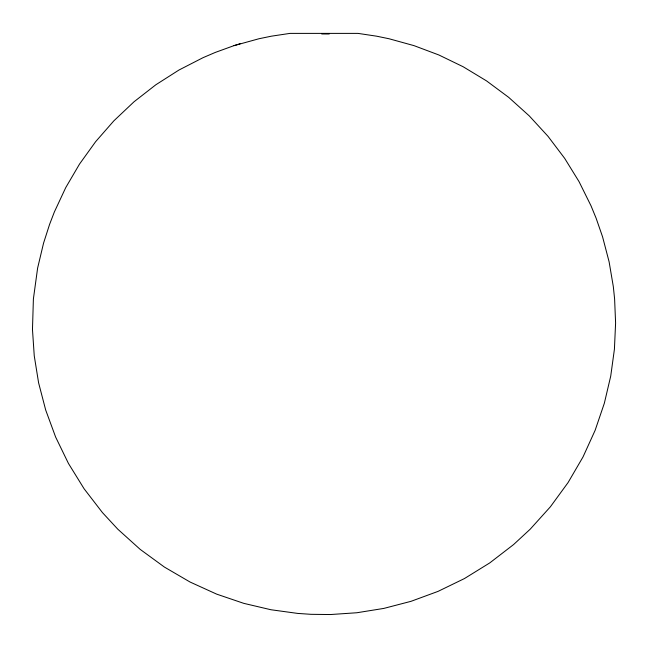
<?xml version="1.0" encoding="UTF-8"?>
<svg xmlns="http://www.w3.org/2000/svg" width="648" height="648" viewBox="0 0 648 648"><rect width="100%" height="100%" fill="white"/><g stroke="black" fill="none" stroke-linecap="round" stroke-linejoin="round"><path stroke-width="0.97" d="M233.952 45.652L215.314 52.415L203.01 57.688L178.929 70.049L155.812 84.791L134.014 101.785L113.862 120.836L95.621 141.693L79.526 164.066L65.732 187.62L54.351 212.001L49.58 224.394L43.562 243.113L37.616 268.094L33.396 298.947L32.473 329.476L34.255 355.874L38.605 382.846L45.692 410.038L55.631 437.06L68.453 463.458L84.102 488.778L102.441 512.592L117.806 529.197L140.203 549.391L164.43 567.081L190.067 582.034L216.667 594.135L243.778 603.353L270.945 609.744L297.813 613.429L311.016 614.32L330.44 614.539L356.862 612.749L383.843 608.407L411.035 601.32L438.048 591.381L464.446 578.559L489.775 562.901L513.581 544.571L530.194 529.197L550.387 506.801L568.069 482.574L583.022 456.937L595.123 430.345L604.341 403.242L610.732 376.067L614.417 349.207L615.6 323.004L614.604 298.947L613.332 286.691L609.12 261.857L602.583 236.86L596.111 218.182L591.033 205.845L579.045 181.634L564.667 158.347L548.014 136.323L529.27 115.895L508.672 97.338L486.518 80.887L463.134 66.736L438.858 54.975L414.048 45.652L389.035 38.75L376.569 36.175L358.012 33.388L289.988 33.388L271.423 36.175L258.957 38.75L233.952 45.652L240.214 43.7M321.708 33.963L329.233 33.988"/></g></svg>
